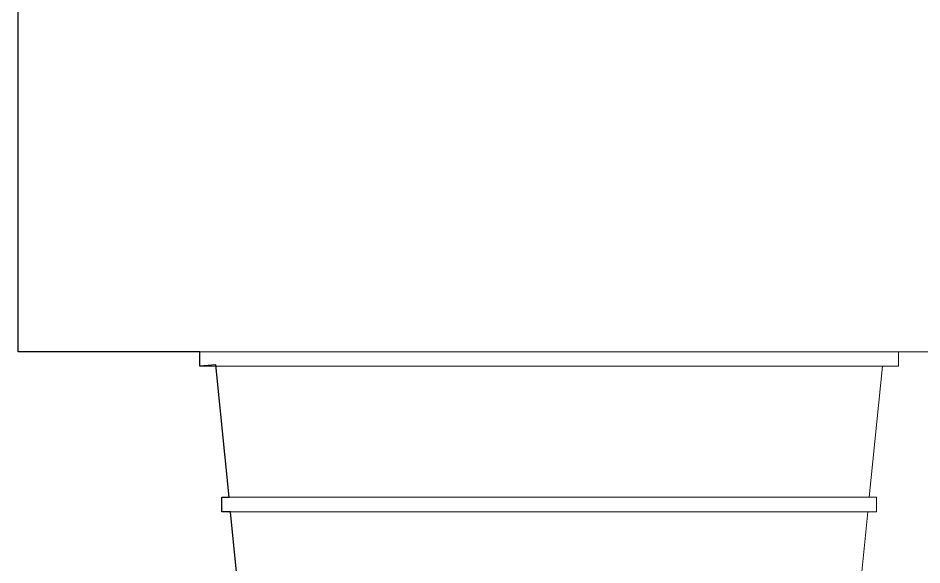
# Model space of a CAD drawing. Header units: millimetres. Extents: x -667 to -468, y -723 to -475.
# Drawn here: x -582.8916 to -582.3946, y -493.0422 to -492.7414 of the extents above; entities that cross this region are included whole.
import ezdxf

# ---------------------------------------------------------------- set-up
doc = ezdxf.new("R2010")
doc.units = ezdxf.units.MM
doc.layers.get('0').update_dxf_attribs({"lineweight": 9})
doc.layers.add('dinding', color=36, linetype='Continuous', lineweight=9)

msp = doc.modelspace()

# ---------------------------------------------------------------- linework, layer by layer
at = {"lineweight": 30}
msp.add_lwpolyline([(-582.76119, -493.14893), (-582.77479, -493.01293), (-582.77959, -493.01293), (-582.77959, -493.00493), (-582.77559, -493.00493), (-582.78287, -492.93206), (-582.79159, -492.93293), (-582.79159, -492.92493), (-582.89159, -492.92493), (-582.89159, -492.52493)], dxfattribs=at)
at = {"layer": 'dinding'}
for p, q in [((-582.89159, -492.92493), (-582.89159, -492.52493)), ((-582.79159, -492.92493), (-582.89159, -492.92493)), ((-582.79159, -492.93293), (-582.79159, -492.92493)), ((-582.79159, -492.92493), (-582.40759, -492.92493)), ((-582.40759, -492.93293), (-582.40759, -492.92493)), ((-582.30759, -492.92493), (-582.40759, -492.92493)), ((-582.78279, -492.93293), (-582.79159, -492.93293)), ((-582.78279, -492.93293), (-582.77559, -493.00493)), ((-582.78279, -492.93293), (-582.41639, -492.93293)), ((-582.41639, -492.93293), (-582.42359, -493.00493)), ((-582.40759, -492.93293), (-582.41639, -492.93293)), ((-582.77959, -493.00493), (-582.77559, -493.00493)), ((-582.77959, -493.01293), (-582.77959, -493.00493)), ((-582.77559, -493.00493), (-582.42359, -493.00493)), ((-582.42359, -493.00493), (-582.41959, -493.00493)), ((-582.41959, -493.01293), (-582.41959, -493.00493)), ((-582.77479, -493.01293), (-582.77959, -493.01293)), ((-582.77479, -493.01293), (-582.76119, -493.14893)), ((-582.77479, -493.01293), (-582.42439, -493.01293)), ((-582.42439, -493.01293), (-582.43799, -493.14893)), ((-582.41959, -493.01293), (-582.42439, -493.01293))]:
    msp.add_line(p, q, dxfattribs=at)

doc.saveas('drawing.dxf')
